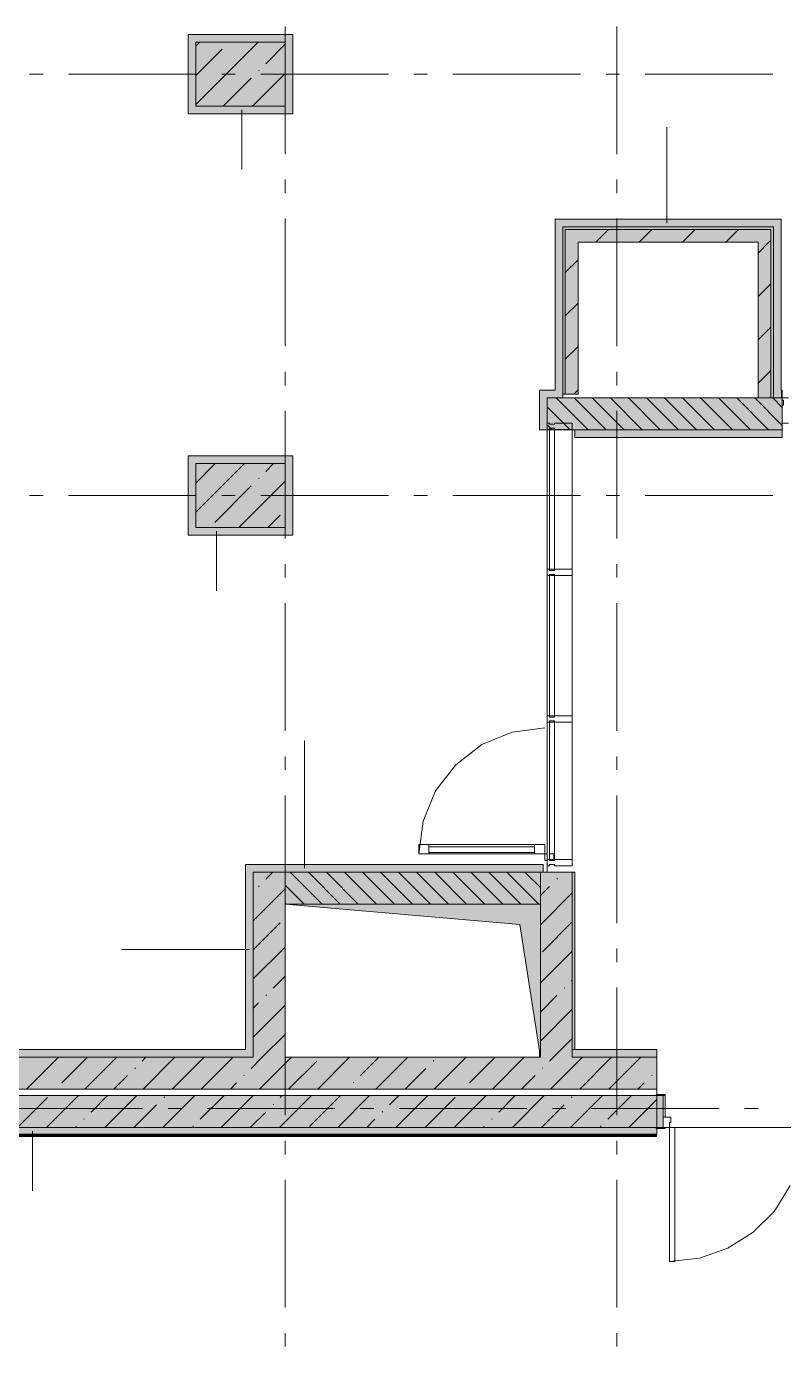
# Model space of a CAD drawing. Header units: millimetres. Extents: x -537608 to 253996, y -217170 to 186033.
# Drawn here: x -302103 to -296171, y 100855 to 111196 of the extents above; entities that cross this region are included whole.
import ezdxf

# ---------------------------------------------------------------- set-up
doc = ezdxf.new("R2010")
doc.units = ezdxf.units.MM
doc.layers.add('16) Лак 1.6м', color=160, linetype='Continuous', lineweight=90)
doc.layers.add('PDF _Геометрия', color=7, linetype='Continuous')
doc.layers.add('PDF _Сплошная заливка', color=7, linetype='Continuous', true_color=0xffffff)

msp = doc.modelspace()

# ---------------------------------------------------------------- hatches: boundary and pattern name
at = {"layer": 'PDF _Сплошная заливка', "true_color": 0xff7d7d, "transparency": 33554559}
for points in [[(-300076.1774, 110511.2622), (-300016.179, 110511.2622), (-300016.179, 110571.2628), (-300776.1802, 110571.2628), (-300776.1802, 110511.2622)], [(-296251.18, 109625.2637), (-296251.18, 109685.2622), (-297961.1762, 109685.2622), (-297961.1762, 109625.2637), (-297901.1777, 109625.2637)], [(-296251.18, 108286.2644), (-296191.1815, 108286.2644), (-296191.1815, 109685.2622), (-296251.18, 109685.2622), (-296251.18, 109567.9133)], [(-298023.5602, 108286.2644), (-297901.1777, 108286.2644), (-297901.1777, 108346.2629), (-298083.5587, 108346.2629), (-298083.5587, 108286.2644)], [(-300076.1774, 107271.2631), (-300016.179, 107271.2631), (-300016.179, 107831.2635), (-300076.1774, 107831.2635), (-300076.1774, 107771.2629)], [(-300076.1774, 107211.2646), (-300016.179, 107211.2646), (-300016.179, 107271.2631), (-300776.1802, 107271.2631), (-300776.1802, 107211.2646)], [(-298076.1783, 104571.2635), (-298053.5551, 104571.2635), (-298053.5551, 104631.2641), (-300386.1769, 104631.2641), (-300386.1769, 104571.2635), (-298394.7294, 104571.2635)], [(-300386.1769, 103121.2643), (-300386.1769, 103181.265), (-304426.177, 103181.265), (-304426.177, 103121.2643), (-301734.21, 103121.2643)]]:
    msp.add_hatch(color=11, dxfattribs=at).paths.add_polyline_path(points)
at = {"layer": 'PDF _Сплошная заливка', "transparency": 33554559}
for points in [[(-297901.1777, 108316.2636), (-297881.181, 108316.2636), (-297881.181, 109625.2637), (-297901.1777, 109625.2637), (-297901.1777, 109567.9133)], [(-296271.1766, 109605.2627), (-296251.18, 109605.2627), (-296251.18, 109625.2637), (-297881.181, 109625.2637), (-297881.181, 109605.2627), (-297781.1807, 109605.2627)], [(-297781.1807, 109505.2624), (-296271.1766, 109505.2624), (-296271.1766, 109605.2627), (-297781.1807, 109605.2627), (-297781.1807, 109567.9133)], [(-296271.1766, 108286.2644), (-296251.18, 108286.2644), (-296251.18, 109605.2627), (-296271.1766, 109605.2627), (-296271.1766, 109505.2624)], [(-300326.1784, 103121.2643), (-300076.1774, 103121.2643), (-300076.1774, 104571.2635), (-300326.1784, 104571.2635), (-300326.1784, 104161.2636)], [(-298236.1772, 104321.2646), (-298076.1783, 104321.2646), (-298076.1783, 104571.2635), (-300076.1774, 104571.2635), (-300076.1774, 104321.2646), (-298394.7294, 104321.2646)]]:
    msp.add_hatch(color=256, dxfattribs=at).paths.add_polyline_path(points)
h = msp.add_hatch(color=256, dxfattribs=at)
h.paths.add_polyline_path([(-291226.1778, 108036.2634), (-291226.1778, 108286.2644), (-294481.1421, 108286.2644), (-294481.1421, 108036.2634), (-291715.7767, 108036.2634)], flags=0)
h.paths.add_polyline_path([(-296181.1401, 108036.2634), (-296181.1401, 108286.2644), (-298023.5602, 108286.2644), (-298023.5602, 108036.2634), (-296724.9933, 108036.2634)], flags=0)
at = {"layer": 'PDF _Сплошная заливка', "true_color": 0xff7d7d, "transparency": 33554559}
h = msp.add_hatch(color=11, dxfattribs=at)
h.paths.add_polyline_path([(-291286.1849, 107976.2628), (-291226.1778, 107976.2628), (-291226.1778, 108036.2634), (-294481.1421, 108036.2634), (-294481.1421, 107976.2628), (-291715.7767, 107976.2628)], flags=0)
h.paths.add_polyline_path([(-296181.1401, 107976.2628), (-296181.1401, 108036.2634), (-297806.1808, 108036.2634), (-297806.1808, 107976.2628), (-296724.9933, 107976.2628)], flags=0)
at = {"layer": 'PDF _Сплошная заливка', "true_color": 0x505050, "transparency": 33554559}
msp.add_hatch(color=251, dxfattribs=at).paths.add_polyline_path([(-297826.1774, 103181.265), (-297806.1808, 103181.265), (-297806.1808, 104571.2635), (-297826.1774, 104571.2635), (-297826.1774, 103904.3215)])
at = {"layer": 'PDF _Сплошная заливка', "true_color": 0xe2e2e2, "transparency": 33554559}
msp.add_hatch(color=254, dxfattribs=at).paths.add_polyline_path([(-298076.1783, 103121.2643), (-298076.1783, 104321.2646), (-300076.1774, 104321.2646), (-298236.1772, 104161.2636), (-298196.649, 103904.3215)])
at = {"layer": 'PDF _Сплошная заливка', "transparency": 33554559}
h = msp.add_hatch(color=256, dxfattribs=at)
h.paths.add_polyline_path([(-293385.5127, 102871.2634), (-291676.1795, 102871.2634), (-291676.1795, 103121.2643), (-295914.26, 103121.2643), (-295914.26, 102871.2634), (-295055.2487, 102871.2634)], flags=0)
h.paths.add_polyline_path([(-297164.2648, 102871.2634), (-297164.2648, 103121.2643), (-304426.177, 103121.2643), (-304426.177, 102871.2634), (-298394.7294, 102871.2634)], flags=0)
at = {"layer": 'PDF _Сплошная заливка', "true_color": 0xff7d7d, "transparency": 33554559}
h = msp.add_hatch(color=11, dxfattribs=at)
h.paths.add_polyline_path([(-294081.1836, 103121.2643), (-294081.1836, 103181.265), (-295914.26, 103181.265), (-295914.26, 103121.2643), (-295055.2487, 103121.2643)], flags=0)
h.paths.add_polyline_path([(-297826.1774, 103121.2643), (-297164.2648, 103121.2643), (-297164.2648, 103181.265), (-297826.1774, 103181.265)], flags=0)
at = {"layer": 'PDF _Сплошная заливка', "transparency": 33554559}
h = msp.add_hatch(color=256, dxfattribs=at)
h.paths.add_polyline_path([(-290046.0407, 102571.2644), (-288726.1855, 102571.2644), (-288726.1855, 102821.2653), (-295914.26, 102821.2653), (-295914.26, 102571.2644), (-290880.9044, 102571.2644)], flags=0)
h.paths.add_polyline_path([(-297169.2596, 102571.2644), (-297164.2648, 102571.2644), (-297164.2648, 102821.2653), (-304926.1789, 102821.2653), (-304926.1789, 102571.2644), (-298394.7294, 102571.2644)], flags=0)
at = {"layer": 'PDF _Сплошная заливка', "true_color": 0xff7d7d, "transparency": 33554559}
h = msp.add_hatch(color=11, dxfattribs=at)
h.paths.add_polyline_path([(-288726.1855, 102511.2637), (-288726.1855, 102571.2644), (-295909.2651, 102571.2235), (-295909.2651, 102563.264), (-295914.26, 102563.264), (-295914.26, 102511.2637), (-288786.184, 102511.2637)], flags=0)
h.paths.add_polyline_path([(-297169.2596, 102511.2637), (-297164.2648, 102511.2637), (-297164.2648, 102563.264), (-297169.2596, 102563.264), (-297169.2596, 102571.2644), (-304926.1789, 102571.2644), (-304926.1789, 102511.2637), (-298394.7294, 102511.2637)], flags=0)

# ---------------------------------------------------------------- linework, layer by layer
at = {"layer": '16) Лак 1.6м'}
msp.add_line((-304926.1789, 102511.2637), (-297164.2648, 102511.2637), dxfattribs=at)
at = {"layer": 'PDF _Геометрия', "color": 253, "lineweight": 9, "true_color": 0xaaaaaa}
for p, q in [((-300076.1774, 110195.8889), (-300076.1774, 111195.8885)), ((-297476.176, 110195.8889), (-297476.176, 111195.8885)), ((-301973.1706, 110821.2639), (-302079.0098, 110821.2639)), ((-300773.1746, 110821.2639), (-301773.1699, 110821.2639)), ((-300467.3432, 110821.2639), (-300573.1738, 110821.2639)), ((-299267.3387, 110821.2639), (-300267.3425, 110821.2639)), ((-298961.5073, 110821.2639), (-299067.3379, 110821.2639)), ((-297761.5113, 110821.2639), (-298761.5065, 110821.2639)), ((-297455.6713, 110821.2639), (-297561.5105, 110821.2639)), ((-296255.6753, 110821.2639), (-297255.6706, 110821.2639)), ((-300076.1774, 109890.0555), (-300076.1774, 109995.8904)), ((-297476.176, 109890.0555), (-297476.176, 109995.8904)), ((-300076.1774, 108690.0573), (-300076.1774, 109690.0568)), ((-297476.176, 108690.0573), (-297476.176, 109690.0568)), ((-300076.1774, 108384.2238), (-300076.1774, 108490.0566)), ((-297476.176, 108384.2238), (-297476.176, 108490.0566)), ((-300076.1774, 107184.2234), (-300076.1774, 108184.223)), ((-297476.176, 107184.2234), (-297476.176, 108184.223)), ((-302079.0098, 107521.264), (-301973.1706, 107521.264)), ((-301773.1699, 107521.264), (-300773.1746, 107521.264)), ((-300573.1738, 107521.264), (-300467.3432, 107521.264)), ((-300267.3425, 107521.264), (-299267.3387, 107521.264)), ((-299067.3379, 107521.264), (-298961.5073, 107521.264)), ((-298761.5065, 107521.264), (-297761.5113, 107521.264)), ((-297561.5105, 107521.264), (-297455.6713, 107521.264)), ((-297255.6706, 107521.264), (-296255.6753, 107521.264)), ((-300076.1774, 106878.39), (-300076.1774, 106984.2227)), ((-297476.176, 106878.39), (-297476.176, 106984.2227)), ((-300076.1774, 105678.3896), (-300076.1774, 106678.3892)), ((-297476.176, 105678.3896), (-297476.176, 106678.3892)), ((-300076.1774, 105372.5562), (-300076.1774, 105478.391)), ((-297476.176, 105372.5562), (-297476.176, 105478.391)), ((-300076.1774, 104172.558), (-300076.1774, 105172.5575)), ((-297476.176, 104172.558), (-297476.176, 105172.5575)), ((-298076.1783, 104321.2646), (-300076.1774, 104321.2646)), ((-300076.1774, 104321.2646), (-300076.1774, 103121.2643)), ((-298236.1772, 104161.2636), (-300076.1774, 104321.2646)), ((-298076.1783, 103121.2643), (-298076.1783, 104321.2646)), ((-298076.1783, 103121.2643), (-298236.1772, 104161.2636)), ((-300076.1774, 103866.7245), (-300076.1774, 103972.5572)), ((-297476.176, 103866.7245), (-297476.176, 103972.5572)), ((-300076.1774, 102666.7242), (-300076.1774, 103666.7237)), ((-297476.176, 102666.7242), (-297476.176, 103666.7237)), ((-300076.1774, 103121.2643), (-298076.1783, 103121.2643)), ((-301193.7756, 102721.2649), (-302193.7795, 102721.2649)), ((-300887.9442, 102721.2649), (-300993.7748, 102721.2649)), ((-299687.9397, 102721.2649), (-300687.9435, 102721.2649)), ((-299382.1083, 102721.2649), (-299487.9475, 102721.2649)), ((-298182.1123, 102721.2649), (-299182.1075, 102721.2649)), ((-297876.2809, 102721.2649), (-297982.1115, 102721.2649)), ((-296676.2763, 102721.2649), (-297676.2802, 102721.2649)), ((-296370.4449, 102721.2649), (-296476.2755, 102721.2649)), ((-300076.1774, 102360.8907), (-300076.1774, 102466.7234)), ((-297476.176, 102360.8907), (-297476.176, 102466.7234)), ((-300076.1774, 101160.8903), (-300076.1774, 102160.8899)), ((-297476.176, 101160.8903), (-297476.176, 102160.8899)), ((-300076.1774, 100855.0569), (-300076.1774, 100960.8917)), ((-297476.176, 100855.0569), (-297476.176, 100960.8917))]:
    msp.add_line(p, q, dxfattribs=at)
at = {"layer": 'PDF _Геометрия', "lineweight": 9}
for p, q in [((-300776.1802, 111131.2633), (-300836.1787, 111131.2633)), ((-300836.1787, 111131.2633), (-300836.1787, 110511.2622)), ((-300076.1774, 111131.2633), (-300776.1802, 111131.2633)), ((-300776.1802, 111039.7972), (-300744.7126, 111071.2626)), ((-300776.1802, 110583.5993), (-300288.5189, 111071.2626)), ((-300776.1802, 111071.2626), (-300776.1802, 110571.2628)), ((-300076.1774, 111071.2626), (-300776.1802, 111071.2626)), ((-300016.179, 111131.2633), (-300076.1774, 111131.2633)), ((-300076.1774, 110571.2628), (-300076.1774, 111071.2626)), ((-300016.179, 110571.2628), (-300016.179, 111131.2633)), ((-300776.1802, 110811.6983), (-300570.022, 111017.8543)), ((-300227.8745, 110903.8059), (-300076.1774, 111055.5009)), ((-300560.4197, 110571.2628), (-300341.9208, 110789.7575)), ((-300332.3186, 110571.2628), (-300076.1774, 110827.4041)), ((-300284.902, 110846.7806), (-300280.1569, 110851.5236)), ((-300776.1802, 110571.2628), (-300076.1774, 110571.2628)), ((-300016.179, 110511.2622), (-300016.179, 110571.2628)), ((-300836.1787, 110511.2622), (-300776.1802, 110511.2622)), ((-300776.1802, 110511.2622), (-300016.179, 110511.2622)), ((-300415.4054, 110541.2636), (-300415.4054, 110075.1126)), ((-297085.2686, 109655.263), (-297085.2686, 110407.774)), ((-296251.18, 109685.2622), (-297961.1762, 109685.2622)), ((-297961.1762, 109685.2622), (-297961.1762, 109625.2637)), ((-297961.1762, 109625.2637), (-297961.1762, 108346.2629)), ((-297881.181, 109625.2637), (-297901.1777, 109625.2637)), ((-297901.1777, 109625.2637), (-297901.1777, 108316.2636)), ((-297901.1777, 108346.2629), (-297901.1777, 109625.2637)), ((-297901.1777, 109625.2637), (-296251.18, 109625.2637)), ((-297781.1807, 109625.2637), (-297881.181, 109625.2637)), ((-296251.18, 109625.2637), (-297781.1807, 109625.2637)), ((-296191.1815, 109685.2622), (-296251.18, 109685.2622)), ((-296251.18, 109605.2627), (-296251.18, 109625.2637)), ((-296251.18, 109625.2637), (-296251.18, 108286.2644)), ((-296191.1815, 108346.2629), (-296191.1815, 109685.2622)), ((-297781.1807, 109605.2627), (-297881.181, 109605.2627)), ((-297881.181, 109605.2627), (-297881.181, 108316.2636)), ((-296271.1766, 109605.2627), (-297781.1807, 109605.2627)), ((-297642.9008, 109505.2624), (-297542.9004, 109605.2627)), ((-297303.4919, 109505.2624), (-297203.4916, 109605.2627)), ((-296964.0831, 109505.2624), (-296864.0828, 109605.2627)), ((-296624.6743, 109505.2624), (-296524.674, 109605.2627)), ((-296285.2569, 109505.2624), (-296271.1766, 109519.3427)), ((-296271.1766, 109505.2624), (-296271.1766, 109605.2627)), ((-296251.18, 109505.2624), (-296251.18, 109605.2627)), ((-297781.1807, 108316.2636), (-297781.1807, 109505.2624)), ((-297781.1807, 109505.2624), (-296371.1769, 109505.2624)), ((-296371.1769, 109419.3423), (-296285.2569, 109505.2624)), ((-296371.1769, 109505.2624), (-296371.1769, 108286.2644)), ((-296271.1766, 108286.2644), (-296271.1766, 109505.2624)), ((-296251.18, 108286.2644), (-296251.18, 109505.2624)), ((-297881.181, 109266.9886), (-297781.1807, 109366.9868)), ((-296371.1769, 109079.9314), (-296271.1766, 109179.9317)), ((-297881.181, 108927.5754), (-297781.1807, 109027.5758)), ((-296371.1769, 108740.5204), (-296271.1766, 108840.5208)), ((-297881.181, 108588.1645), (-297781.1807, 108688.1649)), ((-296371.1769, 108401.1094), (-296271.1766, 108501.1098)), ((-297961.1762, 108346.2629), (-298083.5587, 108346.2629)), ((-298083.5587, 108346.2629), (-298083.5587, 108286.2644)), ((-298083.5587, 108286.2644), (-298083.5587, 108036.2634)), ((-297901.1777, 108286.2644), (-298023.5602, 108286.2644)), ((-298023.5602, 108286.2644), (-298023.5602, 108036.2634)), ((-298023.5602, 108036.2634), (-298023.5602, 108286.2644)), ((-298023.5602, 108286.2644), (-297901.1777, 108286.2644)), ((-297702.417, 108036.2634), (-297952.418, 108286.2644)), ((-297901.1777, 108286.2644), (-297901.1777, 108346.2629)), ((-297901.1777, 108316.2636), (-297881.181, 108316.2636)), ((-296371.1769, 108286.2644), (-297901.1777, 108286.2644)), ((-297881.181, 108316.2636), (-297781.1807, 108316.2636)), ((-297813.673, 108316.2636), (-297781.1807, 108348.7539)), ((-297560.9938, 108036.2634), (-297810.9948, 108286.2644)), ((-297419.5706, 108036.2634), (-297669.5715, 108286.2644)), ((-297278.156, 108036.2634), (-297528.157, 108286.2644)), ((-297136.7328, 108036.2634), (-297386.7337, 108286.2644)), ((-296995.3096, 108036.2634), (-297245.3105, 108286.2644)), ((-296853.8864, 108036.2634), (-297103.8873, 108286.2644)), ((-296712.4718, 108036.2634), (-296962.4641, 108286.2644)), ((-296571.0485, 108036.2634), (-296821.0495, 108286.2644)), ((-296429.6254, 108036.2634), (-296679.6263, 108286.2644)), ((-296288.2021, 108036.2634), (-296538.2031, 108286.2644)), ((-296181.1401, 108070.6246), (-296396.7799, 108286.2644)), ((-296371.1769, 108286.2644), (-296271.1766, 108286.2644)), ((-296271.1766, 108286.2644), (-296251.18, 108286.2644)), ((-296181.1401, 108212.0457), (-296255.3653, 108286.2644)), ((-296251.18, 108286.2644), (-296191.1815, 108286.2644)), ((-296191.1815, 108286.2644), (-296251.18, 108286.2644)), ((-296181.1401, 108346.2629), (-296191.1815, 108346.2629)), ((-296181.1401, 108286.2644), (-296191.1815, 108286.2644)), ((-296191.1815, 108286.2644), (-296181.1401, 108286.2644)), ((-296181.1401, 108286.2644), (-296181.1401, 108346.2629)), ((-296131.1399, 108286.2644), (-296181.1401, 108286.2644)), ((-296181.1401, 108286.2644), (-296181.1401, 108269.2625)), ((-296181.1401, 108036.2634), (-296181.1401, 108286.2644)), ((-296181.1401, 108269.2625), (-296171.1417, 108269.2625)), ((-296171.1417, 108269.2625), (-296171.1417, 108229.2628)), ((-297843.8402, 108036.2634), (-298023.5602, 108215.9834)), ((-296171.1417, 108229.2628), (-296181.1401, 108229.2628)), ((-296181.1401, 108229.2628), (-296181.1401, 108089.2627)), ((-297985.2634, 108036.2634), (-298023.5602, 108074.5623)), ((-298006.1816, 108089.2627), (-298023.1812, 108089.2627)), ((-298023.1812, 108089.2627), (-298023.1812, 108039.2625)), ((-298006.1816, 108079.2644), (-298006.1816, 108089.2627)), ((-297966.1797, 108079.2644), (-298006.1816, 108079.2644)), ((-297826.1774, 108089.2627), (-297966.1797, 108089.2627)), ((-297966.1797, 108089.2627), (-297966.1797, 108079.2644)), ((-297826.1774, 108039.2625), (-297826.1774, 108089.2627)), ((-296181.1401, 108089.2627), (-296131.1399, 108089.2627)), ((-298083.5587, 108036.2634), (-298023.5602, 108036.2634)), ((-298023.5602, 108036.2634), (-297806.1808, 108036.2634)), ((-298023.1812, 108039.2625), (-298006.1816, 108039.2625)), ((-298023.1812, 108037.0342), (-298023.1812, 106943.758)), ((-298006.1816, 108039.2625), (-298006.1816, 108049.263)), ((-298006.1816, 108049.263), (-297966.1797, 108049.263)), ((-298006.1816, 106943.758), (-298006.1816, 108036.2634)), ((-297966.1797, 108049.263), (-297966.1797, 108039.2625)), ((-297966.1797, 108039.2625), (-297826.1774, 108039.2625)), ((-297966.1797, 108036.2634), (-297966.1797, 106943.758)), ((-297826.1774, 108036.2634), (-297826.1774, 106943.758)), ((-297806.1808, 108036.2634), (-296181.1401, 108036.2634)), ((-297806.1808, 107976.2628), (-297806.1808, 108036.2634)), ((-297806.1808, 108036.2634), (-296181.1401, 108036.2634)), ((-296181.1401, 107976.2628), (-297806.1808, 107976.2628)), ((-296181.1401, 108036.2634), (-296181.1401, 107976.2628)), ((-300776.1802, 107831.2635), (-300836.1787, 107831.2635)), ((-300836.1787, 107831.2635), (-300836.1787, 107211.2646)), ((-300076.1774, 107831.2635), (-300776.1802, 107831.2635)), ((-300776.1802, 107390.2223), (-300395.1418, 107771.2629)), ((-300776.1802, 107618.3192), (-300623.2343, 107771.2629)), ((-300776.1802, 107771.2629), (-300776.1802, 107271.2631)), ((-300076.1774, 107771.2629), (-300776.1802, 107771.2629)), ((-300227.8745, 107710.4269), (-300167.0407, 107771.2629)), ((-300016.179, 107831.2635), (-300076.1774, 107831.2635)), ((-300076.1774, 107271.2631), (-300076.1774, 107771.2629)), ((-300016.179, 107271.2631), (-300016.179, 107831.2635)), ((-300284.902, 107653.4037), (-300280.1569, 107658.1445)), ((-300627.0493, 107311.2542), (-300341.9208, 107596.3784)), ((-300438.9415, 107271.2631), (-300076.1774, 107634.025)), ((-300210.8404, 107271.2631), (-300113.8283, 107368.2795)), ((-300776.1802, 107271.2631), (-300076.1774, 107271.2631)), ((-300614.9583, 107241.2638), (-300614.9583, 106775.1128)), ((-300016.179, 107211.2646), (-300016.179, 107271.2631)), ((-300836.1787, 107211.2646), (-300776.1802, 107211.2646)), ((-300776.1802, 107211.2646), (-300016.179, 107211.2646)), ((-298006.1816, 106943.758), (-298023.1812, 106943.758)), ((-298023.1812, 106943.758), (-298023.1812, 106893.7599)), ((-297966.1797, 106943.758), (-298006.1816, 106943.758)), ((-298006.1816, 106933.7596), (-298006.1816, 106943.758)), ((-297966.1797, 106933.7596), (-298006.1816, 106933.7596)), ((-297826.1774, 106943.758), (-297966.1797, 106943.758)), ((-297966.1797, 106943.758), (-297966.1797, 106933.7596)), ((-297826.1774, 106893.7599), (-297826.1774, 106943.758)), ((-298023.1812, 106893.7599), (-298023.1812, 105796.2639)), ((-298023.1812, 106893.7599), (-298006.1816, 106893.7599)), ((-298006.1816, 106893.7599), (-298006.1816, 106903.7583)), ((-298006.1816, 106903.7583), (-297966.1797, 106903.7583)), ((-298006.1816, 105796.2639), (-298006.1816, 106893.7599)), ((-298006.1816, 106893.7599), (-297966.1797, 106893.7599)), ((-297966.1797, 106903.7583), (-297966.1797, 106893.7599)), ((-297966.1797, 106893.7599), (-297966.1797, 105796.2639)), ((-297966.1797, 106893.7599), (-297826.1774, 106893.7599)), ((-297826.1774, 106893.7599), (-297826.1774, 105796.2639)), ((-298006.1816, 105796.2639), (-298023.1812, 105796.2639)), ((-298023.1812, 105796.2639), (-298023.1812, 105746.2636)), ((-297966.1797, 105796.2639), (-298006.1816, 105796.2639)), ((-298006.1816, 105786.2634), (-298006.1816, 105796.2639)), ((-297826.1774, 105796.2639), (-297966.1797, 105796.2639)), ((-297966.1797, 105796.2639), (-297966.1797, 105786.2634)), ((-297826.1774, 105746.2636), (-297826.1774, 105796.2639)), ((-298297.6311, 105668.6325), (-298042.1789, 105702.2638)), ((-298023.1812, 105746.2636), (-298006.1816, 105746.2636)), ((-298023.1812, 105746.2636), (-298023.1812, 104671.2638)), ((-297966.1797, 105786.2634), (-298006.1816, 105786.2634)), ((-298006.1816, 105746.2636), (-298006.1816, 105756.2642)), ((-298006.1816, 105756.2642), (-297966.1797, 105756.2642)), ((-298006.1816, 104671.2638), (-298006.1816, 105746.2636)), ((-298006.1816, 105746.2636), (-297966.1797, 105746.2636)), ((-297966.1797, 105756.2642), (-297966.1797, 105746.2636)), ((-297966.1797, 105746.2636), (-297826.1774, 105746.2636)), ((-297966.1797, 105746.2636), (-297966.1797, 104671.2638)), ((-297826.1774, 105746.2636), (-297826.1774, 104671.2638)), ((-299924.11, 104601.2648), (-299924.11, 105601.2644)), ((-298535.6789, 105570.0315), (-298297.6311, 105668.6325)), ((-298740.0976, 105413.178), (-298535.6789, 105570.0315)), ((-298896.9445, 105208.7637), (-298740.0976, 105413.178)), ((-298995.5498, 104970.7181), (-298896.9445, 105208.7637)), ((-299029.1789, 104715.2637), (-298995.5498, 104970.7181)), ((-299029.1789, 104715.2637), (-299029.1789, 104787.265)), ((-299029.1789, 104787.265), (-298042.1789, 104787.265)), ((-298042.1789, 104787.265), (-299029.1789, 104787.265)), ((-299029.1789, 104787.265), (-299029.1789, 104715.2637)), ((-298949.1838, 104715.2637), (-298949.1838, 104787.265)), ((-298949.1838, 104769.2641), (-298122.1827, 104769.2641)), ((-298122.1827, 104715.2637), (-298122.1827, 104787.265)), ((-298042.1789, 104787.265), (-298042.1789, 104715.2637)), ((-298042.1789, 104715.2637), (-298042.1789, 104787.265)), ((-298042.1789, 104715.2637), (-299029.1789, 104715.2637)), ((-299029.1789, 104715.2637), (-298042.1789, 104715.2637)), ((-298042.1789, 104715.2637), (-299029.1789, 104715.2637)), ((-298949.1838, 104725.2642), (-298122.1827, 104725.2642)), ((-298042.1789, 104715.2637), (-298023.1812, 104715.2637)), ((-298023.1812, 104715.2637), (-298042.1789, 104715.2637)), ((-298042.1789, 104715.2637), (-298042.1789, 104661.2633)), ((-298042.1789, 104661.2633), (-298042.1789, 104715.2637)), ((-298042.1789, 104661.2633), (-298023.1812, 104661.2633)), ((-298023.1812, 104661.2633), (-298042.1789, 104661.2633)), ((-298006.1816, 104671.2638), (-298023.1812, 104671.2638)), ((-298023.1812, 104671.2638), (-298023.1812, 104621.2636)), ((-298006.1816, 104715.2637), (-297970.1842, 104715.2637)), ((-297970.1842, 104715.2637), (-298006.1816, 104715.2637)), ((-297966.1797, 104671.2638), (-298006.1816, 104671.2638)), ((-298006.1816, 104661.2633), (-298006.1816, 104671.2638)), ((-297966.1797, 104661.2633), (-298006.1816, 104661.2633)), ((-297970.1842, 104715.2637), (-297970.1842, 104661.2633)), ((-297970.1842, 104661.2633), (-297970.1842, 104715.2637)), ((-297826.1774, 104671.2638), (-297966.1797, 104671.2638)), ((-297966.1797, 104671.2638), (-297966.1797, 104661.2633)), ((-297826.1774, 104621.2636), (-297826.1774, 104671.2638)), ((-298053.5551, 104631.2641), (-300386.1769, 104631.2641)), ((-300386.1769, 104631.2641), (-300386.1769, 104571.2635)), ((-300386.1769, 104571.2635), (-300386.1769, 103181.265)), ((-300326.1784, 103121.2643), (-300326.1784, 104571.2635)), ((-300326.1784, 104571.2635), (-300076.1774, 104571.2635)), ((-300076.1774, 104571.2635), (-300326.1784, 104571.2635)), ((-300326.1784, 104571.2635), (-300326.1784, 103121.2643)), ((-300227.8745, 104517.0499), (-300173.6632, 104571.2635)), ((-298076.1783, 104571.2635), (-300076.1774, 104571.2635)), ((-300076.1774, 104321.2646), (-300076.1774, 104571.2635)), ((-300076.1774, 104571.2635), (-298076.1783, 104571.2635)), ((-299785.6924, 104321.2646), (-300035.6933, 104571.2635)), ((-299644.2691, 104321.2646), (-299894.2701, 104571.2635)), ((-299502.8459, 104321.2646), (-299752.8469, 104571.2635)), ((-299361.4313, 104321.2646), (-299611.4323, 104571.2635)), ((-299220.0081, 104321.2646), (-299470.0091, 104571.2635)), ((-299078.5849, 104321.2646), (-299328.5859, 104571.2635)), ((-298937.1617, 104321.2646), (-299187.1627, 104571.2635)), ((-298795.7471, 104321.2646), (-299045.7394, 104571.2635)), ((-298654.3239, 104321.2646), (-298904.3249, 104571.2635)), ((-298512.9007, 104321.2646), (-298762.9016, 104571.2635)), ((-298371.4775, 104321.2646), (-298621.4784, 104571.2635)), ((-298230.0542, 104321.2646), (-298480.0552, 104571.2635)), ((-298088.6397, 104321.2646), (-298338.632, 104571.2635)), ((-298076.1783, 104450.2287), (-298197.2174, 104571.2635)), ((-297826.1774, 104571.2635), (-298076.1783, 104571.2635)), ((-298076.1783, 104571.2635), (-298076.1783, 104321.2646)), ((-298076.1783, 104571.2635), (-298053.5551, 104571.2635)), ((-298053.5551, 104571.2635), (-298053.5551, 104631.2641)), ((-298023.1812, 104621.2636), (-298006.1816, 104621.2636)), ((-298006.1816, 104621.2636), (-298006.1816, 104631.2641)), ((-298006.1816, 104631.2641), (-297966.1797, 104631.2641)), ((-297966.1797, 104631.2641), (-297966.1797, 104621.2636)), ((-297966.1797, 104621.2636), (-297826.1774, 104621.2636)), ((-297826.1774, 104170.7839), (-297826.1774, 104571.2635)), ((-297806.1808, 104571.2635), (-297826.1774, 104571.2635)), ((-297826.1774, 104571.2635), (-297826.1774, 104170.7839)), ((-297806.1808, 103181.265), (-297806.1808, 104571.2635)), ((-300284.902, 104460.0247), (-300280.1569, 104464.7654)), ((-299927.1155, 104321.2646), (-300076.1774, 104470.3308)), ((-298076.1783, 104387.7586), (-298003.9166, 104460.0247)), ((-297946.8892, 104517.0499), (-297942.1527, 104521.7908)), ((-300326.1784, 104190.6471), (-300076.1774, 104440.6459)), ((-298076.1783, 104159.6618), (-297826.1774, 104409.6606)), ((-300068.5388, 104321.2646), (-300076.1774, 104328.9098)), ((-300076.1774, 103121.2643), (-300076.1774, 104321.2646)), ((-300326.1784, 103962.5482), (-300113.8283, 104174.9004)), ((-298060.9441, 103946.8036), (-297826.1774, 104181.5616)), ((-297826.1774, 103181.265), (-297826.1774, 104170.7839)), ((-297826.1774, 104170.7839), (-297826.1774, 103181.265)), ((-300356.182, 103966.3589), (-301356.1772, 103966.3589)), ((-300326.1784, 103734.4492), (-300076.1774, 103984.4501)), ((-298076.1783, 103703.4639), (-297826.1774, 103953.4648)), ((-300170.8471, 103661.6794), (-300076.1774, 103756.3512)), ((-297832.8429, 103718.7047), (-297826.1774, 103725.3659)), ((-297889.8618, 103661.6794), (-297885.1252, 103666.4223)), ((-300326.1784, 103506.3502), (-300284.902, 103547.6309)), ((-300326.1784, 103278.2512), (-300076.1774, 103528.2522)), ((-300227.8745, 103604.654), (-300223.1294, 103609.397)), ((-298076.1783, 103475.3649), (-297946.8892, 103604.654)), ((-298076.1783, 103247.2681), (-297826.1774, 103497.2669)), ((-300255.0707, 103121.2643), (-300076.1774, 103300.1532)), ((-297974.0853, 103121.2643), (-297826.1774, 103269.1679)), ((-300386.1769, 103121.2643), (-304426.177, 103121.2643)), ((-304426.177, 103121.2643), (-300386.1769, 103121.2643)), ((-300386.1769, 103181.265), (-304366.1785, 103181.265)), ((-302101.7623, 102871.2634), (-301851.7612, 103121.2643)), ((-301824.5651, 102920.3593), (-301623.6601, 103121.2643)), ((-301645.56, 102871.2634), (-301395.559, 103121.2643)), ((-301197.2978, 103091.433), (-301167.4665, 103121.2643)), ((-301189.3663, 102871.2634), (-300939.3654, 103121.2643)), ((-300961.2653, 102871.2634), (-300711.2643, 103121.2643)), ((-300733.1642, 102871.2634), (-300483.1717, 103121.2643)), ((-300386.1769, 103121.2643), (-300326.1784, 103121.2643)), ((-300341.9208, 103034.4099), (-300255.0707, 103121.2643)), ((-300276.9705, 102871.2634), (-300026.9696, 103121.2643)), ((-298076.1783, 103121.2643), (-300076.1774, 103121.2643)), ((-299820.7769, 102871.2634), (-299570.7759, 103121.2643)), ((-299486.5523, 102977.3846), (-299342.6748, 103121.2643)), ((-299364.5746, 102871.2634), (-299114.5737, 103121.2643)), ((-298908.381, 102871.2634), (-298658.3801, 103121.2643)), ((-298631.184, 102920.3593), (-298430.2789, 103121.2643)), ((-298452.1788, 102871.2634), (-298202.1864, 103121.2643)), ((-298003.9166, 103091.433), (-297974.0853, 103121.2643)), ((-297995.9851, 102871.2634), (-297745.9842, 103121.2643)), ((-297826.1774, 103121.2643), (-297826.1774, 103181.265)), ((-297826.1774, 103181.265), (-297806.1808, 103181.265)), ((-297164.2648, 103121.2643), (-297826.1774, 103121.2643)), ((-297164.2648, 103121.2643), (-297826.1774, 103121.2643)), ((-297806.1808, 103181.265), (-297164.2648, 103181.265)), ((-297767.884, 102871.2634), (-297517.8917, 103121.2643)), ((-297539.7915, 102871.2634), (-297289.7906, 103121.2643)), ((-297164.2648, 103181.265), (-297164.2648, 103121.2643)), ((-297164.2648, 102871.2634), (-297164.2648, 103121.2643)), ((-301254.3167, 103034.4099), (-301249.5802, 103039.1507)), ((-300048.8693, 102871.2634), (-299828.6998, 103091.433)), ((-299136.4821, 102871.2634), (-298973.3313, 103034.4099)), ((-298916.3125, 103091.433), (-298911.5674, 103096.1759)), ((-298060.9441, 103034.4099), (-298056.1989, 103039.1507)), ((-301417.4589, 102871.2634), (-301311.3441, 102977.3846)), ((-300505.0716, 102871.2634), (-300455.9756, 102920.3593)), ((-300398.9483, 102977.3846), (-300394.2117, 102982.1254)), ((-299543.5798, 102920.3593), (-299538.8347, 102925.1023)), ((-298224.0863, 102871.2634), (-298117.9629, 102977.3846)), ((-297311.6904, 102871.2634), (-297262.5945, 102920.3593)), ((-297205.567, 102977.3846), (-297200.8305, 102982.1254)), ((-297169.2596, 102821.2653), (-304926.1789, 102821.2653)), ((-304426.177, 102871.2634), (-297164.2648, 102871.2634)), ((-302173.6623, 102571.2644), (-301938.6114, 102806.3109)), ((-301945.5611, 102571.2644), (-301695.5602, 102821.2653)), ((-301596.464, 102692.2604), (-301467.4591, 102821.2653)), ((-301489.3675, 102571.2644), (-301239.3665, 102821.2653)), ((-301033.1653, 102571.2644), (-300783.1643, 102821.2653)), ((-301026.2241, 102806.3109), (-301021.4791, 102811.0517)), ((-300741.0956, 102635.2372), (-300555.0718, 102821.2653)), ((-300576.9716, 102571.2644), (-300326.9707, 102821.2653)), ((-300120.7694, 102571.2644), (-299870.777, 102821.2653)), ((-300113.8283, 102806.3109), (-300098.8696, 102821.2653)), ((-299885.7271, 102578.212), (-299642.6759, 102821.2653)), ((-299664.5758, 102571.2644), (-299414.5748, 102821.2653)), ((-299258.4599, 102749.2857), (-299186.4823, 102821.2653)), ((-299208.3821, 102571.2644), (-298958.3812, 102821.2653)), ((-298980.2811, 102571.2644), (-298745.2388, 102806.3109)), ((-298752.1799, 102571.2644), (-298502.1789, 102821.2653)), ((-298403.0914, 102692.2604), (-298274.0865, 102821.2653)), ((-298295.9863, 102571.2644), (-298045.9854, 102821.2653)), ((-297839.7927, 102571.2644), (-297589.7917, 102821.2653)), ((-297832.8429, 102806.3109), (-297828.0979, 102811.0517)), ((-297547.7144, 102635.2372), (-297361.6906, 102821.2653)), ((-297383.5904, 102571.2644), (-297164.2648, 102790.5943)), ((-297099.2628, 102829.2636), (-297169.2596, 102829.2636)), ((-297169.2596, 102829.2636), (-297169.2596, 102821.2653)), ((-297169.2596, 102821.2653), (-297099.2628, 102821.2653)), ((-297114.2645, 102821.2653), (-297164.2648, 102821.2653)), ((-297164.2648, 102821.2653), (-297164.2648, 102571.2644)), ((-297114.2645, 102571.2644), (-297114.2645, 102821.2653)), ((-297099.2628, 102821.2653), (-297114.2645, 102821.2653)), ((-297114.2645, 102821.2653), (-297114.2645, 102651.2638)), ((-297099.2628, 102821.2653), (-297099.2628, 102829.2636)), ((-297099.2628, 102651.2638), (-297099.2628, 102821.2653)), ((-301261.2664, 102571.2644), (-301083.243, 102749.2857)), ((-300348.8705, 102571.2644), (-300227.8745, 102692.2604)), ((-300170.8471, 102749.2857), (-300166.1106, 102754.0264)), ((-299315.4787, 102692.2604), (-299310.7422, 102697.0033)), ((-298067.8851, 102571.2644), (-297889.8618, 102749.2857)), ((-301653.4915, 102635.2372), (-301648.7464, 102639.9781)), ((-300798.123, 102578.212), (-300793.3779, 102582.9528)), ((-299436.4746, 102571.2644), (-299372.5061, 102635.2372)), ((-298460.1103, 102635.2372), (-298455.3737, 102639.9781)), ((-297604.7418, 102578.212), (-297600.0053, 102582.9528)), ((-297054.2575, 102651.2638), (-297114.2645, 102651.2638)), ((-297114.2645, 102651.2638), (-297114.2645, 102571.2644)), ((-297114.2645, 102651.2638), (-297099.2628, 102651.2638)), ((-297064.2644, 102571.2644), (-297064.2644, 102611.2641)), ((-297064.2644, 102611.2641), (-297054.2575, 102611.2641)), ((-297054.2575, 102611.2641), (-297054.2575, 102651.2638)), ((-304926.1789, 102571.2644), (-297169.2596, 102571.2644)), ((-297169.2596, 102571.2644), (-304926.1789, 102571.2644)), ((-302054.3111, 102541.2651), (-302054.3111, 102075.1141)), ((-301717.46, 102571.2644), (-301710.5189, 102578.212)), ((-298524.0874, 102571.2644), (-298517.1377, 102578.212)), ((-297099.2628, 102571.2644), (-297169.2596, 102571.2644)), ((-297169.2596, 102571.2644), (-297169.2596, 102563.264)), ((-297169.2596, 102563.264), (-297099.2628, 102563.264)), ((-297164.2648, 102571.2644), (-297114.2645, 102571.2644)), ((-297164.2648, 102511.2637), (-297164.2648, 102563.264)), ((-297099.2628, 102572.2655), (-297114.2645, 102572.2655)), ((-297114.2645, 102572.2655), (-297114.2645, 102571.2644)), ((-297114.2645, 102571.2644), (-297064.2644, 102571.2644)), ((-297114.2645, 102571.2644), (-297099.2628, 102571.2644)), ((-297099.2628, 102571.2644), (-297099.2628, 102572.2655)), ((-297099.2628, 102563.264), (-297099.2628, 102571.2644)), ((-297024.2625, 102571.2644), (-297064.2644, 102571.2644)), ((-297064.2644, 102571.2644), (-297064.2644, 101521.2646)), ((-297024.2625, 101521.2646), (-297024.2625, 102571.2644)), ((-296118.248, 102115.6865), (-296243.3346, 101916.6007)), ((-296243.3346, 101916.6007), (-296409.5943, 101750.3411)), ((-296409.5943, 101750.3411), (-296608.6822, 101625.248)), ((-296830.6173, 101547.591), (-297064.2644, 101521.2646)), ((-296608.6822, 101625.248), (-296830.6173, 101547.591)), ((-297064.2644, 101521.2646), (-297024.2625, 101521.2646))]:
    msp.add_line(p, q, dxfattribs=at)
at = {"layer": 'PDF _Геометрия', "color": 8, "lineweight": 9, "true_color": 0x787878}
for p, q in [((-297531.6533, 109623.184), (-297532.8504, 109625.2637)), ((-297169.3543, 109605.2627), (-297169.4405, 109605.4135)), ((-297881.181, 108602.9854), (-297883.3081, 108606.6734))]:
    msp.add_line(p, q, dxfattribs=at)
at = {"layer": 'PDF _Геометрия', "color": 9, "lineweight": 9, "true_color": 0xc0c0c0}
for p, q in [((-298023.2588, 108036.8835), (-298023.2588, 104715.2637)), ((-298023.2588, 104715.2637), (-298023.2588, 108036.8835)), ((-298023.2588, 104661.2633), (-298023.2588, 104571.2635)), ((-298023.2588, 104571.2635), (-298023.2588, 104661.2633)), ((-298083.2573, 103167.2493), (-298083.2573, 103121.2643)), ((-297164.2648, 102871.2634), (-297164.2648, 102829.2636)), ((-296014.2603, 102571.2644), (-297024.2625, 102571.2644)), ((-297024.2625, 102571.2644), (-296014.2603, 102571.2644))]:
    msp.add_line(p, q, dxfattribs=at)
at = {"layer": 'PDF _Сплошная заливка', "color": 11, "lineweight": 35, "true_color": 0xff7d7d, "transparency": 33554559}
for points in [[(-300776.1802, 110511.2622), (-300776.1802, 111131.2633), (-300836.1787, 110511.2622), (-300836.1787, 111131.2633)], [(-300076.1774, 111071.2626), (-300076.1774, 111131.2633), (-300776.1802, 111071.2626), (-300776.1802, 111131.2633)], [(-300016.179, 110571.2628), (-300016.179, 111131.2633), (-300076.1774, 110571.2628), (-300076.1774, 111131.2633)], [(-297901.1777, 108346.2629), (-297901.1777, 109625.2637), (-297961.1762, 108346.2629), (-297961.1762, 109625.2637)], [(-298023.5602, 108036.2634), (-298023.5602, 108286.2644), (-298083.5587, 108036.2634), (-298083.5587, 108286.2644)], [(-296191.1815, 108286.2644), (-296181.1401, 108286.2644), (-296191.1815, 108346.2629), (-296181.1401, 108346.2629)], [(-300776.1802, 107211.2646), (-300776.1802, 107831.2635), (-300836.1787, 107211.2646), (-300836.1787, 107831.2635)], [(-300076.1774, 107771.2629), (-300076.1774, 107831.2635), (-300776.1802, 107771.2629), (-300776.1802, 107831.2635)], [(-300326.1784, 103121.2643), (-300326.1784, 104571.2635), (-300386.1769, 103121.2643), (-300386.1769, 104571.2635)]]:
    msp.add_solid(points, dxfattribs=at)
at = {"layer": 'PDF _Сплошная заливка', "lineweight": 35, "transparency": 33554559}
for points in [[(-300076.1774, 110571.2628), (-300076.1774, 111071.2626), (-300776.1802, 110571.2628), (-300776.1802, 111071.2626)], [(-297781.1807, 108316.2636), (-297781.1807, 109605.2627), (-297881.181, 108316.2636), (-297881.181, 109605.2627)], [(-296271.1766, 108286.2644), (-296271.1766, 109505.2624), (-296371.1769, 108286.2644), (-296371.1769, 109505.2624)], [(-300076.1774, 107271.2631), (-300076.1774, 107771.2629), (-300776.1802, 107271.2631), (-300776.1802, 107771.2629)], [(-297826.1774, 103121.2643), (-297826.1774, 104571.2635), (-298076.1783, 103121.2643), (-298076.1783, 104571.2635)]]:
    msp.add_solid(points, dxfattribs=at)
at = {"layer": 'PDF _Сплошная заливка', "color": 7, "lineweight": 35, "true_color": 0xf4f4f4, "transparency": 33554559}
msp.add_solid([(-297164.2648, 102571.2644), (-297114.2645, 102571.2644), (-297164.2648, 102821.2653), (-297114.2645, 102821.2653)], dxfattribs=at)

doc.saveas('drawing.dxf')
